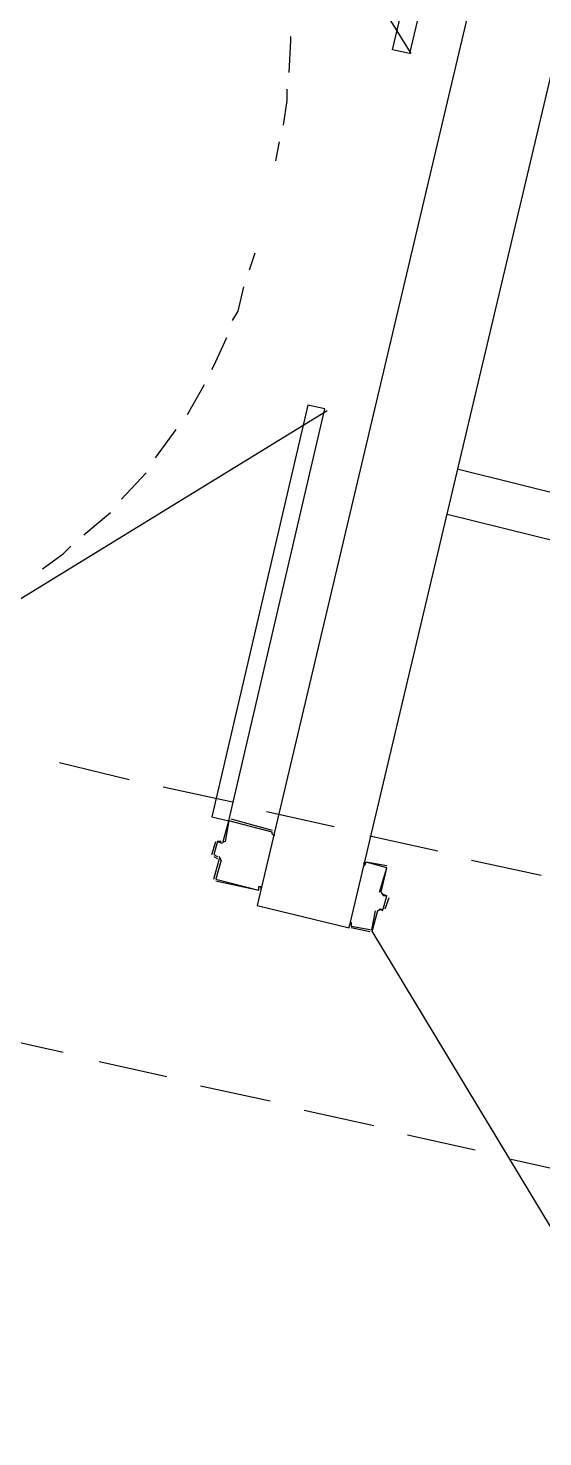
# Model space of a CAD drawing. Header units: feet. Extents: x -84 to 198, y -22 to 181.
# Drawn here: x 33.04 to 36.69, y 56.58 to 66.57 of the extents above; entities that cross this region are included whole.
import ezdxf

# ---------------------------------------------------------------- set-up
doc = ezdxf.new("R2010")
doc.units = ezdxf.units.FT
doc.layers.add('A-LINEA', color=7, linetype='CONTINUOUS')

msp = doc.modelspace()

# ---------------------------------------------------------------- linework, layer by layer
at = {"layer": 'A-LINEA'}
for p, q in [((33.5208, 69.9966), (35.7575, 66.3915)), ((33.5208, 69.9966), (35.7575, 66.3915)), ((36.8933, 69.7644), (34.6667, 60.3511)), ((36.8933, 69.7644), (34.6667, 60.3511)), ((35.32, 60.1911), (37.5467, 69.6044)), ((35.32, 60.1911), (37.5467, 69.6044)), ((34.8, 65.6311), (34.8267, 65.7644)), ((34.8, 65.6311), (34.8267, 65.7644)), ((34.6133, 64.8578), (34.6533, 64.9778)), ((34.6133, 64.8578), (34.6533, 64.9778)), ((34.1733, 63.8311), (34.2933, 64.0444)), ((34.1733, 63.8311), (34.2933, 64.0444)), ((35.1625, 63.8574), (31.5474, 61.6366)), ((35.1625, 63.8574), (31.5474, 61.6366)), ((33.9467, 63.5244), (34.0933, 63.7244)), ((33.9467, 63.5244), (34.0933, 63.7244)), ((36.0933, 63.4444), (36.8933, 63.2444)), ((36.0933, 63.4444), (36.8933, 63.2444)), ((33.7067, 63.2311), (33.88, 63.4178)), ((33.7067, 63.2311), (33.88, 63.4178)), ((36.0133, 63.1244), (36.8267, 62.9244)), ((36.0133, 63.1244), (36.8267, 62.9244)), ((33.2667, 61.3644), (33.76, 61.2444)), ((33.2667, 61.3644), (33.76, 61.2444)), ((34, 61.1911), (34.4933, 61.0844)), ((34, 61.1911), (34.4933, 61.0844)), ((34.48, 60.9644), (34.7733, 60.8844)), ((34.48, 60.9644), (34.7733, 60.8844)), ((34.7333, 61.0178), (35.2133, 60.9111)), ((34.7333, 61.0178), (35.2133, 60.9111)), ((34.7733, 60.8711), (34.7733, 60.8711)), ((34.7733, 60.8711), (34.7733, 60.8711)), ((35.4667, 60.8444), (35.9467, 60.7378)), ((35.4667, 60.8444), (35.9467, 60.7378)), ((34.3467, 60.7111), (34.3733, 60.8044)), ((34.3467, 60.7111), (34.3733, 60.8044)), ((34.4133, 60.8178), (34.4133, 60.8178)), ((34.4133, 60.8178), (34.4133, 60.8178)), ((34.4154, 60.7916), (34.4395, 60.8065)), ((34.4154, 60.7916), (34.4395, 60.8065)), ((34.36, 60.7111), (34.36, 60.7111)), ((34.36, 60.7111), (34.36, 60.7111)), ((34.36, 60.5378), (34.4, 60.6844)), ((34.36, 60.5378), (34.4, 60.6844)), ((34.4128, 60.6732), (34.3979, 60.6972)), ((34.4128, 60.6732), (34.3979, 60.6972)), ((36.1867, 60.6711), (36.68, 60.5644)), ((36.1867, 60.6711), (36.68, 60.5644)), ((34.3733, 60.5378), (34.3733, 60.5378)), ((34.3733, 60.5378), (34.3733, 60.5378)), ((35.5472, 60.4424), (35.5621, 60.4183)), ((35.5472, 60.4424), (35.5621, 60.4183)), ((35.56, 60.4444), (35.56, 60.4444)), ((35.56, 60.4444), (35.56, 60.4444)), ((34.6667, 60.3511), (35.32, 60.1911)), ((34.6667, 60.3511), (35.32, 60.1911)), ((35.6, 60.4044), (35.5733, 60.3244)), ((35.6, 60.4044), (35.5733, 60.3244)), ((35.52, 60.3111), (35.48, 60.1644)), ((35.52, 60.3111), (35.48, 60.1644)), ((35.5446, 60.3239), (35.5205, 60.309)), ((35.5446, 60.3239), (35.5205, 60.309)), ((35.56, 60.3111), (35.5333, 60.3244)), ((35.56, 60.3111), (35.5333, 60.3244)), ((35.5333, 60.3111), (35.5333, 60.3111)), ((35.5333, 60.3111), (35.5333, 60.3111)), ((35.56, 60.3244), (35.56, 60.3244)), ((35.56, 60.3244), (35.56, 60.3244)), ((35.3333, 60.2044), (35.3333, 60.2044)), ((35.3333, 60.2044), (35.3333, 60.2044)), ((35.4667, 60.1644), (35.3333, 60.1911)), ((35.4667, 60.1644), (35.3333, 60.1911)), ((35.48, 60.1778), (35.48, 60.1778)), ((35.48, 60.1778), (35.48, 60.1778)), ((32.8133, 59.4178), (33.2933, 59.3111)), ((32.8133, 59.4178), (33.2933, 59.3111)), ((33.5467, 59.2444), (34.0267, 59.1378)), ((33.5467, 59.2444), (34.0267, 59.1378)), ((34.2667, 59.0711), (34.76, 58.9644)), ((34.2667, 59.0711), (34.76, 58.9644)), ((35, 58.8978), (35.4933, 58.7911)), ((35, 58.8978), (35.4933, 58.7911)), ((35.7333, 58.7244), (36.2133, 58.6178)), ((35.7333, 58.7244), (36.2133, 58.6178)), ((36.4667, 58.5511), (36.9467, 58.4444)), ((36.4667, 58.5511), (36.9467, 58.4444))]:
    msp.add_line(p, q, dxfattribs=at)
for points in [[(36.44, 69.3111), (35.7467, 66.3911), (35.6267, 66.4178), (36.32, 69.3378), (36.44, 69.3111)], [(36.44, 69.3111), (35.7467, 66.3911), (35.6267, 66.4178), (36.32, 69.3378), (36.44, 69.3111)], [(34.8933, 66.2578), (34.9067, 66.4844), (34.9067, 66.5111)], [(34.8933, 66.2578), (34.9067, 66.4844), (34.9067, 66.5111)], [(34.8533, 65.8844), (34.88, 66.0578), (34.88, 66.1378)], [(34.8533, 65.8844), (34.88, 66.0578), (34.88, 66.1378)], [(34.4933, 64.4978), (34.5333, 64.5644), (34.5733, 64.7378)], [(34.4933, 64.4978), (34.5333, 64.5644), (34.5733, 64.7378)], [(34.3467, 64.1511), (34.36, 64.1778), (34.4533, 64.3778)], [(34.3467, 64.1511), (34.36, 64.1778), (34.4533, 64.3778)], [(34.4667, 60.9511), (35.1467, 63.8711), (35.0267, 63.8978), (34.3467, 60.9778), (34.4667, 60.9511)], [(34.4667, 60.9511), (35.1467, 63.8711), (35.0267, 63.8978), (34.3467, 60.9778), (34.4667, 60.9511)], [(33.44, 62.9778), (33.6133, 63.1244), (33.6267, 63.1378)], [(33.44, 62.9778), (33.6133, 63.1244), (33.6267, 63.1378)], [(33.1467, 62.7378), (33.2933, 62.8444), (33.3467, 62.8978)], [(33.1467, 62.7378), (33.2933, 62.8444), (33.3467, 62.8978)], [(34.4267, 60.8044), (34.4667, 60.9511), (34.4667, 60.9511)], [(34.4267, 60.8044), (34.4667, 60.9511), (34.4667, 60.9511)], [(34.7867, 60.8711), (34.7867, 60.8444), (34.7733, 60.8578), (34.7733, 60.8711), (34.4667, 60.9511), (34.44, 60.8044)], [(34.7867, 60.8711), (34.7867, 60.8444), (34.7733, 60.8578), (34.7733, 60.8711), (34.4667, 60.9511), (34.44, 60.8044)], [(34.4133, 60.7911), (34.3867, 60.8044), (34.36, 60.7111), (34.3867, 60.6978)], [(34.4133, 60.7911), (34.3867, 60.8044), (34.36, 60.7111), (34.3867, 60.6978)], [(34.4133, 60.8044), (34.3867, 60.8044), (34.3867, 60.8044)], [(34.4133, 60.8044), (34.3867, 60.8044), (34.3867, 60.8044)], [(34.36, 60.6978), (34.3867, 60.6844), (34.3867, 60.6844)], [(34.36, 60.6978), (34.3867, 60.6844), (34.3867, 60.6844)], [(34.4133, 60.6711), (34.3733, 60.5378), (34.68, 60.4578), (34.68, 60.4844), (34.6933, 60.4844), (34.6933, 60.4578)], [(34.4133, 60.6711), (34.3733, 60.5378), (34.68, 60.4578), (34.68, 60.4844), (34.6933, 60.4844), (34.6933, 60.4578)], [(35.5333, 60.4444), (35.5867, 60.6178), (35.44, 60.6578), (35.4267, 60.6311), (35.4267, 60.6578)], [(35.5333, 60.4444), (35.5867, 60.6178), (35.44, 60.6578), (35.4267, 60.6311), (35.4267, 60.6578)], [(35.5867, 60.6311), (35.44, 60.6578), (35.44, 60.6578)], [(35.5867, 60.6311), (35.44, 60.6578), (35.44, 60.6578)], [(35.5467, 60.4444), (35.5867, 60.6178), (35.5867, 60.6178)], [(35.5467, 60.4444), (35.5867, 60.6178), (35.5867, 60.6178)], [(34.3733, 60.5244), (34.68, 60.4578), (34.68, 60.4578)], [(34.3733, 60.5244), (34.68, 60.4578), (34.68, 60.4578)], [(35.56, 60.4311), (35.5867, 60.4178), (35.5867, 60.4178)], [(35.56, 60.4311), (35.5867, 60.4178), (35.5867, 60.4178)], [(35.5333, 60.3244), (35.56, 60.3244), (35.5867, 60.4178), (35.56, 60.4178)], [(35.5333, 60.3244), (35.56, 60.3244), (35.5867, 60.4178), (35.56, 60.4178)], [(35.32, 60.2044), (35.3333, 60.2311), (35.3333, 60.2044), (35.48, 60.1778), (35.5067, 60.3111)], [(35.32, 60.2044), (35.3333, 60.2311), (35.3333, 60.2044), (35.48, 60.1778), (35.5067, 60.3111)], [(35.4808, 60.1669), (37.6436, 56.5825), (41.2955, 58.6479)], [(35.4808, 60.1669), (37.6436, 56.5825), (41.2955, 58.6479)]]:
    msp.add_lwpolyline(points, dxfattribs=at)

doc.saveas('drawing.dxf')
